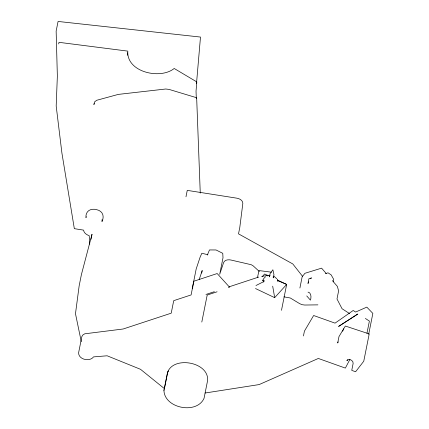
<?xml version="1.0" encoding="UTF-8"?>
<svg xmlns="http://www.w3.org/2000/svg" width="429" height="429" viewBox="0 0 429 429"><rect width="100%" height="100%" fill="white"/><g stroke="black" fill="none" stroke-linecap="round" stroke-linejoin="round"><path stroke-width="0.64" d="M272.683 286.164L274.683 297.656L255.512 288.551M196.503 83.526L200.488 37.06L58.071 21.45L56.145 31.081L57.357 76.056L56.188 106.011L61.926 153.164L74.33 228.662L83.564 230.116C83.891 233.011 86.669 234.824 89.211 235.687L89.752 244.198M167.659 371.868L163.942 390.444C164.463 408.381 196.793 414.639 204.048 398.305L207.577 380.652C209.39 361.904 172.812 355.421 167.471 372.785M127.263 55.309L127.504 52.729M58.676 43.94L58.998 42.332L127.826 51.126C126.255 72.163 160.408 79.837 174.195 68.474L196.825 81.923L196.032 91.152L196.316 98.718M90.98 239.382L92.004 234.282M185.977 196.793L187.258 190.374L236.888 198.187C239.538 198.622 242.916 200.338 242.83 203.426L239.795 227.434L238.513 233.859L292.803 263.953L302.547 276.319M167.498 373.192L164.414 388.631L140.503 369.299L107.127 355.786L93.533 356.89C89.817 362.124 78.341 359.577 78.62 352.718L81.826 336.663L82.829 335.001L84.749 333.805L123.15 329L171.214 313.181L173.718 300.665L191.093 294.938L193.828 281.236L217.181 273.541L229.558 287.21L228.373 287.425M201.694 273.048L202.209 270.495L199.163 279.644M201.807 322.05L207.202 295.045L217.085 291.784M281.488 310.323L286.663 284.432L277.627 280.142M299.903 288.015L302.15 276.78L304.949 273.284L321.594 268.157L326.222 273.509M303.453 335.955L304.418 331.14L313.637 315.503L335.044 323.139L353.212 310.473L355.62 312.055L366.811 307.121L372.855 313.417L368.683 334.282M333.247 281.821L333.73 279.413L331.129 274.86L328.024 272.817L325.418 273.622M366.945 333.312L369.39 321.085L365.363 318.447M163.942 390.444L164.13 389.527M257.432 277.627L259.041 270.581L271.477 272.184M91.983 234.39L81.413 274.549L79.15 285.87L75.483 313.712L81.274 341.666M192.852 286.894L192.23 288.755L196.187 268.962L200.112 257.153L201.861 253.228L207.883 254.762M207.341 255.073L209.486 249.941L216.039 249.968L222.764 253.319L223.005 257.754L219.691 274.34L223.638 262.478C224.817 259.77 228.373 259.47 230.915 260.017L251.222 264.709L253.083 265.787L259.331 271.487M338.165 341.902L337.698 343.012L338.98 336.588L345.34 326.04L369.213 333.928L363.76 361.218L355.603 371.75L351.748 370.377L353.137 363.438C353.598 360.392 348.638 357.915 346.884 360.73L347.49 359.566M342.658 331.215L343.672 328.802M86.347 216.763L85.956 217.626C85.43 210.912 90.755 208.135 96.509 209.631C102.51 210.784 104.724 216.044 102 221.541L102.054 219.664M308.735 281.864L307.979 283.51L308.939 278.694L311.545 277.89L310.516 278.711M94.278 103.502L93.881 104.569L94.6 101.893L96.632 100.306L118.324 94.396L165.744 89.007L169.09 89.414L196.659 97.742L200.257 193.088M262.998 280.062L262.682 280.689L263.658 278.652L265.551 276.716M349.919 359.373L345.361 368.098L318.339 358.456L259.137 384.577L205.078 393.012M167.621 372.576L168.517 370.929M263.481 281.794L263.25 281.14L263.932 280.255L264.221 281.065L263.562 282.009L263.551 281.703L255.974 285.537M269.616 276.501L269.364 276.909L270.055 273.734L272.876 269.766L273.97 274.689L273.343 277.879L273.128 276.946M262.392 276.48L264.655 273.981L267.975 275.89M274.683 297.656L286.663 284.432L277.665 280.55L277.311 279.585L277.928 281.29L277.665 280.55M338.706 326.383L357.802 314.023L338.658 326.362M267.02 275.858L270.243 275.187M205.952 294.455L214.318 291.693M229.15 286.808L258.816 277.027M308.033 292.117C311.368 292.594 311.395 297.688 310.403 300.139L306.746 295.919M261.642 276.49L266.682 275.59M317.91 304.863L304.756 305.035L302.096 304.692L299.689 303.668L290.294 297.989L283.95 296.847M267.986 275.563L266.779 274.989L267.776 275.718M273.841 276.067L276.823 278.796M349.555 313.572L342.063 308.735L336.99 298.986L338.594 290.959L337.403 286.427L332.352 280.587"/></g></svg>
